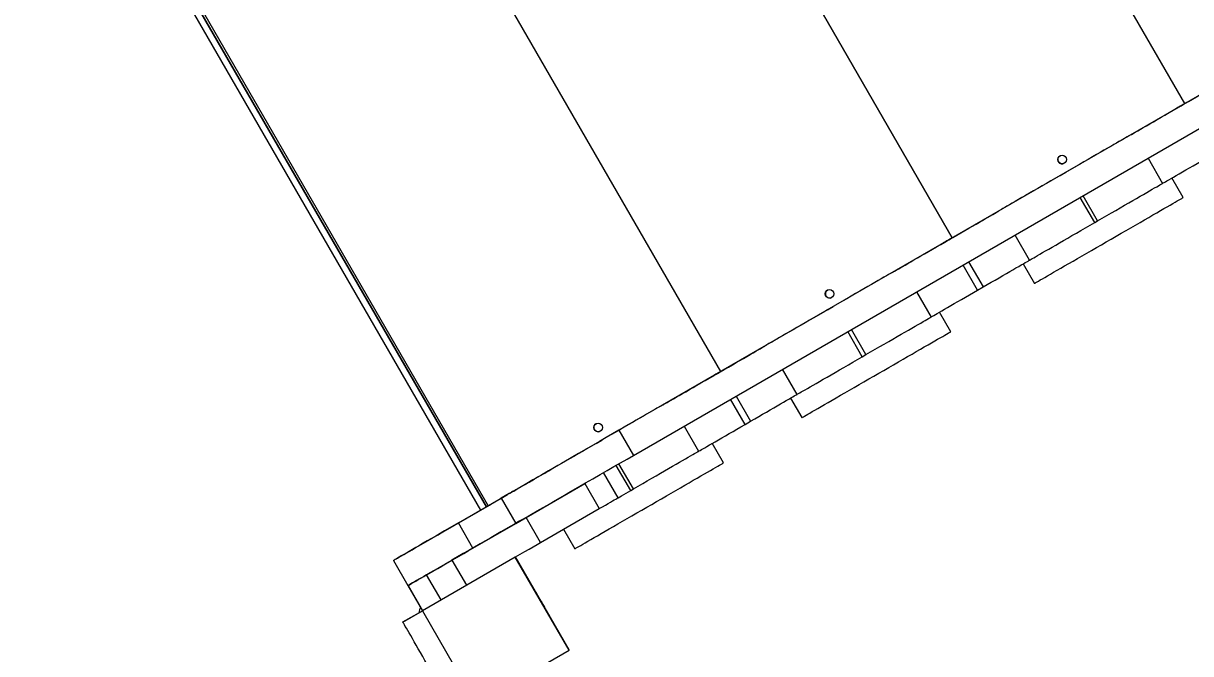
# Model space of a CAD drawing. Header units: millimetres. Extents: x -12977 to 11786, y -11805 to 10558.
# Drawn here: x 4321 to 5408, y 3033 to 3620 of the extents above; entities that cross this region are included whole.
import ezdxf

# ---------------------------------------------------------------- set-up
doc = ezdxf.new("R2010")
doc.units = ezdxf.units.MM
for name, color, linetype in [('DIKOM_ОБЪЕКТ', 7, 'Continuous'), ('DIKOM_РАЗМЕР_ЗОНА', 7, 'Continuous'), ('DIKOM_РАЗМЕР_ОБЪЕКТА', 7, 'Continuous')]:
    doc.layers.add(name, color=color, linetype=linetype)
doc.styles.add('style1', font='arial.ttf', dxfattribs={"width": 0.8})
doc.dimstyles.new('1-50', dxfattribs={"dimtxt": 300, "dimasz": 200, "dimexe": 100, "dimexo": 0, "dimgap": 100, "dimtad": 1, "dimtxsty": 'style1', "dimcen": 200, "dimclrd": 7, "dimclre": 7, "dimclrt": 7, "dimadec": 1, "dimazin": 2, "dimtfac": 1, "dimtmove": 0, "dimatfit": 2, "dimfxl": 0, "dimlwd": 25, "dimlwe": 18, "dimarcsym": 0})

# ---------------------------------------------------------------- blocks, each defined once
blk = doc.blocks.new('*D10')
at = {"layer": 'Defpoints', "color": 0, "transparency": 16777216}
for p in [(4270.3, 8458.2), (2861.7, -8997.1), (10043.4, -8997.1)]:
    blk.add_point(p, dxfattribs=at)
at = {"layer": 'DIKOM_РАЗМЕР_ОБЪЕКТА', "color": 7, "lineweight": 18, "transparency": 16777216}
for p, q in [((4270.3, 8458.2), (10143.4, 8458.2)), ((2861.7, -8997.1), (10143.4, -8997.1))]:
    blk.add_line(p, q, dxfattribs=at)
at = {"layer": 'DIKOM_РАЗМЕР_ОБЪЕКТА', "color": 7, "lineweight": 25, "transparency": 16777216}
blk.add_line((10043.4, 8258.2), (10043.4, -8797.1), dxfattribs=at)
at = {"layer": 'DIKOM_РАЗМЕР_ОБЪЕКТА', "color": 7, "transparency": 16777216}
for points in [[(10010, 8258.2), (10076.7, 8258.2), (10043.4, 8458.2)], [(10010, -8797.1), (10076.7, -8797.1), (10043.4, -8997.1)]]:
    blk.add_solid(points, dxfattribs=at)
at = {"layer": 'DIKOM_РАЗМЕР_ОБЪЕКТА', "color": 7, "transparency": 16777216, "insert": (9790.2, -3229.2), "char_height": 300, "attachment_point": 5, "rotation": 90, "style": 'style1'}
blk.add_mtext('17450', dxfattribs=at)
blk = doc.blocks.new('*D11')
at = {"layer": 'Defpoints', "color": 0, "transparency": 16777216}
for p in [(4304.4, 10557.6), (2504.1, -11339.7), (11686.1, -11339.7)]:
    blk.add_point(p, dxfattribs=at)
at = {"layer": 'DIKOM_РАЗМЕР_ЗОНА', "color": 7, "lineweight": 18, "transparency": 16777216}
for p, q in [((4304.4, 10557.6), (11786.1, 10557.6)), ((2504.1, -11339.7), (11786.1, -11339.7))]:
    blk.add_line(p, q, dxfattribs=at)
at = {"layer": 'DIKOM_РАЗМЕР_ЗОНА', "color": 7, "lineweight": 25, "transparency": 16777216}
blk.add_line((11686.1, 10357.6), (11686.1, -11139.7), dxfattribs=at)
at = {"layer": 'DIKOM_РАЗМЕР_ЗОНА', "color": 7, "transparency": 16777216}
for points in [[(11652.7, 10357.6), (11719.4, 10357.6), (11686.1, 10557.6)], [(11652.7, -11139.7), (11719.4, -11139.7), (11686.1, -11339.7)]]:
    blk.add_solid(points, dxfattribs=at)
at = {"layer": 'DIKOM_РАЗМЕР_ЗОНА', "color": 7, "transparency": 16777216, "insert": (11432.9, -3192), "char_height": 300, "attachment_point": 5, "rotation": 90, "style": 'style1'}
blk.add_mtext('21900', dxfattribs=at)

msp = doc.modelspace()

# ---------------------------------------------------------------- linework, layer by layer
at = {"layer": 'DIKOM_ОБЪЕКТ', "color": 7, "linetype": 'Continuous', "lineweight": 15}
for p, q in [((5402.968, 3545.175), (5106.968, 4057.862)), ((5402.969, 3545.176), (5106.969, 4057.862)), ((5186.449, 3420.167), (4890.449, 3932.854)), ((5186.45, 3420.168), (4890.451, 3932.855)), ((4890.462, 3932.861), (5186.461, 3420.175)), ((4970.796, 3295.66), (4674.796, 3808.346)), ((4970.797, 3295.661), (4674.798, 3808.347)), ((4747.349, 3166.652), (4451.349, 3679.339)), ((4752.546, 3169.653), (4456.546, 3682.339)), ((4456.546, 3682.339), (4752.545, 3169.653)), ((4458.29, 3683.346), (4754.29, 3170.659)), ((5480.524, 3589.952), (4875.964, 3240.908)), ((4889.464, 3217.525), (5494.024, 3566.569)), ((5396.032, 3541.171), (5398.63, 3542.671)), ((5349.245, 3514.158), (5349.264, 3514.169)), ((5368.82, 3494.282), (5382.32, 3470.9)), ((5286.887, 3478.155), (5292.083, 3481.155)), ((5401.491, 3457.72), (5390.991, 3475.906)), ((5319.105, 3434.403), (5305.605, 3457.785)), ((5321.703, 3435.903), (5308.203, 3459.285)), ((5229.735, 3445.158), (5229.734, 3445.158)), ((5319.105, 3434.403), (5321.703, 3435.903)), ((5179.508, 3416.16), (5182.972, 3418.16)), ((5258.46, 3399.389), (5244.96, 3422.772)), ((5258.479, 3399.4), (5244.979, 3422.782)), ((5209.96, 3371.387), (5196.46, 3394.77)), ((5201.656, 3397.77), (5215.156, 3374.387)), ((5252.427, 3395.906), (5262.927, 3377.72)), ((5258.46, 3399.389), (5258.479, 3399.4)), ((5132.726, 3389.15), (5132.74, 3389.158)), ((5209.96, 3371.387), (5215.156, 3374.387)), ((5153.162, 3369.771), (5166.662, 3346.389)), ((5070.368, 3353.147), (5075.564, 3356.147)), ((5184.967, 3332.709), (5174.467, 3350.896)), ((5102.581, 3309.392), (5089.081, 3332.775)), ((5106.045, 3311.392), (5092.545, 3334.774)), ((5013.215, 3320.15), (5013.214, 3320.15)), ((5102.581, 3309.392), (5106.045, 3311.392)), ((5041.941, 3274.381), (5028.441, 3297.764)), ((5041.955, 3274.39), (5028.455, 3297.772)), ((4963.854, 3291.652), (4966.453, 3293.152)), ((4985.137, 3272.762), (4998.636, 3249.379)), ((5041.941, 3274.381), (5041.955, 3274.39)), ((4917.077, 3264.645), (4917.086, 3264.65)), ((4993.44, 3246.379), (4979.94, 3269.762)), ((5035.903, 3270.895), (5046.403, 3252.709)), ((4875.964, 3240.908), (4889.464, 3217.525)), ((4936.642, 3244.764), (4950.142, 3221.381)), ((4993.44, 3246.379), (4998.636, 3249.379)), ((4854.719, 3228.643), (4859.915, 3231.643)), ((4973.453, 3210.591), (4962.953, 3228.777)), ((4886.927, 3184.884), (4873.427, 3208.266)), ((4889.525, 3186.384), (4876.026, 3209.766)), ((4875.176, 3178.099), (4861.676, 3201.481)), ((4788.54, 3190.434), (4772.289, 3181.051)), ((4789.545, 3159.836), (4844.199, 3191.391)), ((4797.567, 3195.646), (4797.566, 3195.645)), ((4844.199, 3191.391), (4857.699, 3168.008)), ((4886.927, 3184.884), (4889.525, 3186.384)), ((4726.533, 3154.634), (4766.388, 3177.644)), ((4766.388, 3177.644), (4779.888, 3154.261)), ((4691.915, 3134.647), (4755.336, 3171.264)), ((4803.045, 3136.454), (4857.699, 3168.008)), ((4740.033, 3131.251), (4726.533, 3154.634)), ((4740.033, 3131.251), (4779.888, 3154.261)), ((4803.045, 3136.454), (4789.545, 3159.836)), ((4824.389, 3148.777), (4834.889, 3130.591)), ((4779.495, 3122.857), (4692.893, 3072.857)), ((4779.495, 3122.857), (4779.506, 3122.864)), ((4829.495, 3036.255), (4779.495, 3122.857)), ((4829.606, 3036.322), (4779.608, 3122.922)), ((4665.916, 3119.636), (4665.932, 3119.646)), ((4665.916, 3119.636), (4679.416, 3096.254)), ((4696.871, 3106.331), (4720.413, 3119.923)), ((4720.413, 3119.923), (4733.913, 3096.54)), ((4710.371, 3082.949), (4696.871, 3106.331)), ((4679.43, 3096.262), (4692.93, 3072.88)), ((4679.564, 3096.339), (4679.552, 3096.332)), ((4679.552, 3096.332), (4693.052, 3072.95)), ((4674.716, 3062.363), (4692.902, 3072.863)), ((4674.75, 3062.384), (4692.93, 3072.88)), ((4692.893, 3072.857), (4692.93, 3072.88)), ((4692.893, 3072.857), (4742.893, 2986.255)), ((4692.902, 3072.863), (4692.93, 3072.88)), ((4674.716, 3062.363), (4674.75, 3062.384)), ((4742.893, 2986.255), (4829.495, 3036.255)), ((4829.495, 3036.255), (4829.606, 3036.322))]:
    msp.add_line(p, q, dxfattribs=at)
at = {"layer": 'DIKOM_ОБЪЕКТ', "color": 7, "linetype": 'Continuous', "lineweight": 15, "flags": 128}
for points in [[(5398.63, 3542.671), (5402.492, 3544.901), (5406.328, 3547.115), (5410.11, 3549.299), (5413.815, 3551.438), (5417.415, 3553.517), (5420.888, 3555.521), (5424.208, 3557.438), (5427.353, 3559.254), (5430.303, 3560.957), (5433.036, 3562.535), (5435.533, 3563.977), (5437.779, 3565.274), (5439.757, 3566.416), (5441.455, 3567.396), (5442.859, 3568.207), (5443.962, 3568.843), (5444.755, 3569.301), (5445.233, 3569.577), (5445.392, 3569.669)], [(5404.782, 3546.223), (5404.628, 3546.134), (5404.18, 3545.875), (5403.478, 3545.47), (5402.584, 3544.953), (5401.577, 3544.372), (5400.547, 3543.777), (5399.586, 3543.222), (5398.779, 3542.756), (5398.197, 3542.42), (5397.893, 3542.245), (5397.893, 3542.245), (5398.197, 3542.421), (5398.779, 3542.756), (5399.586, 3543.223), (5400.548, 3543.778), (5401.577, 3544.372), (5402.584, 3544.953), (5403.478, 3545.47), (5404.18, 3545.875), (5404.629, 3546.134), (5404.782, 3546.223)], [(5349.264, 3514.169), (5349.423, 3514.261), (5349.902, 3514.537), (5350.695, 3514.996), (5351.798, 3515.632), (5353.204, 3516.444), (5354.902, 3517.424), (5356.88, 3518.566), (5359.126, 3519.863), (5361.625, 3521.306), (5364.358, 3522.884), (5367.308, 3524.587), (5370.453, 3526.403), (5373.774, 3528.32), (5377.246, 3530.325), (5380.847, 3532.404), (5384.552, 3534.543), (5388.335, 3536.727), (5392.17, 3538.941), (5396.032, 3541.171)], [(5400.891, 3543.976), (5400.737, 3543.887), (5400.289, 3543.629), (5399.587, 3543.223), (5398.693, 3542.707), (5397.686, 3542.126), (5396.656, 3541.531), (5395.695, 3540.976), (5394.888, 3540.51), (5394.306, 3540.174), (5394.002, 3539.999), (5394.002, 3539.999), (5394.306, 3540.174), (5394.888, 3540.51), (5395.696, 3540.977), (5396.657, 3541.532), (5397.686, 3542.126), (5398.693, 3542.707), (5399.587, 3543.223), (5400.29, 3543.629), (5400.738, 3543.888), (5400.891, 3543.976)], [(5349.245, 3514.158), (5349.085, 3514.065), (5348.606, 3513.789), (5347.811, 3513.33), (5346.704, 3512.691), (5345.292, 3511.876), (5343.583, 3510.889), (5341.585, 3509.735), (5339.311, 3508.422), (5336.772, 3506.957), (5333.984, 3505.347), (5330.961, 3503.602), (5327.721, 3501.731), (5324.282, 3499.745), (5320.663, 3497.656), (5316.883, 3495.474), (5312.966, 3493.212), (5308.931, 3490.882), (5304.802, 3488.499), (5300.602, 3486.074), (5296.355, 3483.621), (5292.083, 3481.155)], [(5382.32, 3470.9), (5382.485, 3470.995), (5382.977, 3471.28), (5383.795, 3471.752), (5384.93, 3472.407), (5386.376, 3473.242), (5388.12, 3474.248), (5390.149, 3475.42), (5392.449, 3476.748), (5395, 3478.221), (5397.785, 3479.829), (5400.782, 3481.559), (5403.968, 3483.398), (5407.318, 3485.333), (5410.809, 3487.348), (5414.411, 3489.428), (5418.099, 3491.557), (5421.844, 3493.719), (5425.618, 3495.898)], [(5286.887, 3478.155), (5282.616, 3475.689), (5278.368, 3473.237), (5274.168, 3470.812), (5270.04, 3468.428), (5266.005, 3466.099), (5262.088, 3463.837), (5258.309, 3461.656), (5254.69, 3459.566), (5251.251, 3457.581), (5248.011, 3455.71), (5244.989, 3453.965), (5242.201, 3452.356), (5239.663, 3450.891), (5237.389, 3449.578), (5235.392, 3448.425), (5233.683, 3447.438), (5232.272, 3446.623), (5231.166, 3445.984), (5230.371, 3445.526), (5229.893, 3445.25), (5229.734, 3445.158)], [(5321.703, 3435.903), (5326.028, 3438.4), (5330.33, 3440.884), (5334.589, 3443.343), (5338.782, 3445.763), (5342.888, 3448.134), (5346.886, 3450.442), (5350.755, 3452.676), (5354.477, 3454.825), (5358.031, 3456.877), (5361.401, 3458.822), (5364.568, 3460.651), (5367.516, 3462.353), (5370.231, 3463.921), (5372.699, 3465.346), (5374.907, 3466.62), (5376.844, 3467.739), (5378.5, 3468.694), (5379.866, 3469.483), (5380.936, 3470.101), (5381.704, 3470.544), (5382.166, 3470.811), (5382.32, 3470.9)], [(5262.927, 3377.72), (5263.081, 3377.809), (5263.544, 3378.076), (5264.314, 3378.521), (5265.387, 3379.14), (5266.759, 3379.932), (5268.422, 3380.893), (5270.371, 3382.018), (5272.596, 3383.302), (5275.087, 3384.741), (5277.833, 3386.326), (5280.822, 3388.052), (5284.041, 3389.91), (5287.475, 3391.893), (5291.108, 3393.99), (5294.925, 3396.194), (5298.909, 3398.494), (5303.041, 3400.88), (5307.304, 3403.341), (5311.678, 3405.866), (5316.143, 3408.444), (5320.68, 3411.064), (5325.269, 3413.713), (5329.889, 3416.38), (5334.519, 3419.054), (5339.139, 3421.721), (5343.728, 3424.37), (5348.265, 3426.99), (5352.731, 3429.568), (5357.105, 3432.093), (5361.368, 3434.555), (5365.5, 3436.941), (5369.484, 3439.241), (5373.302, 3441.445), (5376.936, 3443.543), (5380.37, 3445.526), (5383.589, 3447.384), (5386.578, 3449.11), (5389.325, 3450.696), (5391.817, 3452.134), (5394.042, 3453.419), (5395.991, 3454.545), (5397.656, 3455.506), (5399.028, 3456.298), (5400.102, 3456.918), (5400.872, 3457.363), (5401.336, 3457.63), (5401.491, 3457.72)], [(5182.972, 3418.16), (5186.834, 3420.39), (5190.67, 3422.604), (5194.453, 3424.788), (5198.157, 3426.927), (5201.758, 3429.006), (5205.23, 3431.011), (5208.55, 3432.928), (5211.696, 3434.744), (5214.645, 3436.446), (5217.378, 3438.024), (5219.876, 3439.466), (5222.121, 3440.763), (5224.1, 3441.905), (5225.797, 3442.885), (5227.202, 3443.696), (5228.304, 3444.333), (5229.097, 3444.79), (5229.575, 3445.066), (5229.735, 3445.158)], [(5258.479, 3399.4), (5258.633, 3399.49), (5259.096, 3399.757), (5259.865, 3400.201), (5260.936, 3400.819), (5262.302, 3401.608), (5263.959, 3402.564), (5265.896, 3403.683), (5268.105, 3404.958), (5270.573, 3406.383), (5273.288, 3407.951), (5276.238, 3409.653), (5279.405, 3411.482), (5282.775, 3413.428), (5286.33, 3415.48), (5290.051, 3417.629), (5293.921, 3419.863), (5297.92, 3422.172), (5302.026, 3424.542), (5306.219, 3426.963), (5310.477, 3429.422), (5314.78, 3431.906), (5319.105, 3434.403)], [(5132.74, 3389.158), (5132.9, 3389.251), (5133.378, 3389.527), (5134.171, 3389.985), (5135.275, 3390.622), (5136.68, 3391.433), (5138.378, 3392.414), (5140.356, 3393.556), (5142.603, 3394.853), (5145.101, 3396.295), (5147.834, 3397.873), (5150.784, 3399.576), (5153.93, 3401.392), (5157.25, 3403.31), (5160.723, 3405.314), (5164.324, 3407.393), (5168.028, 3409.532), (5171.811, 3411.716), (5175.646, 3413.931), (5179.508, 3416.16)], [(5184.682, 3419.147), (5184.528, 3419.058), (5184.08, 3418.8), (5183.378, 3418.394), (5182.483, 3417.878), (5181.477, 3417.297), (5180.447, 3416.702), (5179.486, 3416.147), (5178.678, 3415.681), (5178.097, 3415.345), (5177.793, 3415.17), (5177.793, 3415.17), (5178.097, 3415.345), (5178.679, 3415.681), (5179.486, 3416.147), (5180.447, 3416.702), (5181.477, 3417.297), (5182.484, 3417.878), (5183.378, 3418.394), (5184.08, 3418.8), (5184.528, 3419.058), (5184.682, 3419.147)], [(5189.05, 3421.669), (5188.896, 3421.58), (5188.447, 3421.321), (5187.745, 3420.916), (5186.851, 3420.399), (5185.844, 3419.818), (5184.814, 3419.224), (5183.853, 3418.669), (5183.046, 3418.202), (5182.464, 3417.867), (5182.16, 3417.691), (5182.16, 3417.691), (5182.465, 3417.867), (5183.046, 3418.203), (5183.854, 3418.669), (5184.815, 3419.224), (5185.845, 3419.818), (5186.851, 3420.399), (5187.746, 3420.916), (5188.448, 3421.321), (5188.896, 3421.58), (5189.05, 3421.669)], [(5215.156, 3374.387), (5218.93, 3376.566), (5222.675, 3378.728), (5226.363, 3380.858), (5229.966, 3382.938), (5233.456, 3384.953), (5236.807, 3386.888), (5239.993, 3388.727), (5242.99, 3390.457), (5245.775, 3392.065), (5248.328, 3393.539), (5250.627, 3394.867), (5252.657, 3396.039), (5254.402, 3397.046), (5255.848, 3397.881), (5256.984, 3398.537), (5257.802, 3399.009), (5258.295, 3399.294), (5258.46, 3399.389)], [(5132.726, 3389.15), (5132.565, 3389.057), (5132.086, 3388.781), (5131.292, 3388.322), (5130.185, 3387.683), (5128.773, 3386.868), (5127.063, 3385.881), (5125.066, 3384.727), (5122.791, 3383.414), (5120.253, 3381.949), (5117.465, 3380.339), (5114.442, 3378.594), (5111.202, 3376.723), (5107.763, 3374.737), (5104.143, 3372.648), (5100.364, 3370.466), (5096.446, 3368.204), (5092.412, 3365.874), (5088.283, 3363.49), (5084.083, 3361.066), (5079.835, 3358.613), (5075.564, 3356.147)], [(5166.662, 3346.389), (5166.826, 3346.484), (5167.319, 3346.769), (5168.136, 3347.241), (5169.272, 3347.896), (5170.717, 3348.731), (5172.461, 3349.737), (5174.491, 3350.909), (5176.79, 3352.237), (5179.342, 3353.71), (5182.127, 3355.318), (5185.124, 3357.048), (5188.31, 3358.888), (5191.66, 3360.822), (5195.15, 3362.837), (5198.753, 3364.917), (5202.441, 3367.046), (5206.186, 3369.208), (5209.96, 3371.387)], [(5070.368, 3353.147), (5066.096, 3350.681), (5061.849, 3348.229), (5057.649, 3345.804), (5053.52, 3343.42), (5049.486, 3341.091), (5045.568, 3338.829), (5041.789, 3336.648), (5038.17, 3334.558), (5034.731, 3332.573), (5031.492, 3330.702), (5028.469, 3328.957), (5025.682, 3327.348), (5023.144, 3325.882), (5020.87, 3324.57), (5018.873, 3323.417), (5017.164, 3322.43), (5015.752, 3321.615), (5014.646, 3320.977), (5013.852, 3320.518), (5013.374, 3320.242), (5013.214, 3320.15)], [(5106.045, 3311.392), (5110.37, 3313.889), (5114.672, 3316.373), (5118.931, 3318.832), (5123.124, 3321.253), (5127.23, 3323.623), (5131.228, 3325.932), (5135.097, 3328.166), (5138.819, 3330.314), (5142.373, 3332.367), (5145.743, 3334.312), (5148.91, 3336.14), (5151.859, 3337.843), (5154.574, 3339.41), (5157.041, 3340.835), (5159.249, 3342.11), (5161.186, 3343.228), (5162.842, 3344.184), (5164.208, 3344.973), (5165.278, 3345.59), (5166.046, 3346.034), (5166.508, 3346.301), (5166.662, 3346.389)], [(5046.403, 3252.709), (5046.557, 3252.798), (5047.02, 3253.066), (5047.79, 3253.51), (5048.863, 3254.13), (5050.235, 3254.921), (5051.898, 3255.882), (5053.847, 3257.007), (5056.072, 3258.292), (5058.563, 3259.73), (5061.309, 3261.316), (5064.298, 3263.041), (5067.517, 3264.899), (5070.951, 3266.882), (5074.584, 3268.98), (5078.401, 3271.183), (5082.385, 3273.483), (5086.517, 3275.869), (5090.78, 3278.33), (5095.154, 3280.856), (5099.619, 3283.434), (5104.156, 3286.053), (5108.745, 3288.703), (5113.365, 3291.37), (5117.995, 3294.043), (5122.615, 3296.71), (5127.204, 3299.359), (5131.741, 3301.979), (5136.207, 3304.557), (5140.581, 3307.083), (5144.844, 3309.544), (5148.976, 3311.93), (5152.96, 3314.23), (5156.777, 3316.434), (5160.411, 3318.532), (5163.846, 3320.515), (5167.065, 3322.373), (5170.054, 3324.099), (5172.801, 3325.685), (5175.293, 3327.124), (5177.518, 3328.409), (5179.467, 3329.534), (5181.132, 3330.495), (5182.504, 3331.287), (5183.578, 3331.907), (5184.348, 3332.352), (5184.812, 3332.62), (5184.967, 3332.709)], [(4966.453, 3293.152), (4970.314, 3295.382), (4974.15, 3297.596), (4977.933, 3299.78), (4981.637, 3301.919), (4985.238, 3303.998), (4988.71, 3306.002), (4992.03, 3307.919), (4995.176, 3309.735), (4998.125, 3311.438), (5000.858, 3313.016), (5003.356, 3314.458), (5005.601, 3315.755), (5007.58, 3316.897), (5009.277, 3317.877), (5010.682, 3318.688), (5011.784, 3319.324), (5012.577, 3319.782), (5013.055, 3320.058), (5013.215, 3320.15)], [(5041.955, 3274.39), (5042.11, 3274.479), (5042.573, 3274.746), (5043.341, 3275.19), (5044.412, 3275.808), (5045.779, 3276.597), (5047.435, 3277.554), (5049.372, 3278.672), (5051.581, 3279.947), (5054.049, 3281.372), (5056.765, 3282.94), (5059.714, 3284.643), (5062.881, 3286.472), (5066.251, 3288.417), (5069.806, 3290.469), (5073.528, 3292.618), (5077.397, 3294.853), (5081.396, 3297.161), (5085.502, 3299.532), (5089.695, 3301.952), (5093.954, 3304.411), (5098.256, 3306.896), (5102.581, 3309.392)], [(4968.584, 3294.383), (4968.43, 3294.294), (4967.982, 3294.035), (4967.28, 3293.63), (4966.385, 3293.113), (4965.379, 3292.532), (4964.349, 3291.938), (4963.388, 3291.383), (4962.58, 3290.916), (4961.999, 3290.581), (4961.695, 3290.405), (4961.695, 3290.405), (4961.999, 3290.581), (4962.581, 3290.917), (4963.388, 3291.383), (4964.349, 3291.938), (4965.379, 3292.532), (4966.386, 3293.113), (4967.28, 3293.63), (4967.982, 3294.035), (4968.43, 3294.294), (4968.584, 3294.383)], [(4972.505, 3296.646), (4972.351, 3296.557), (4971.903, 3296.299), (4971.2, 3295.893), (4970.306, 3295.377), (4969.299, 3294.795), (4968.27, 3294.201), (4967.309, 3293.646), (4966.501, 3293.18), (4965.92, 3292.844), (4965.615, 3292.668), (4965.615, 3292.668), (4965.92, 3292.844), (4966.502, 3293.18), (4967.309, 3293.646), (4968.27, 3294.201), (4969.3, 3294.796), (4970.307, 3295.377), (4971.201, 3295.893), (4971.903, 3296.299), (4972.351, 3296.557), (4972.505, 3296.646)], [(4917.086, 3264.65), (4917.246, 3264.743), (4917.724, 3265.019), (4918.518, 3265.477), (4919.621, 3266.114), (4921.026, 3266.925), (4922.724, 3267.905), (4924.703, 3269.048), (4926.949, 3270.344), (4929.447, 3271.787), (4932.18, 3273.365), (4935.13, 3275.068), (4938.276, 3276.884), (4941.596, 3278.801), (4945.069, 3280.806), (4948.67, 3282.885), (4952.374, 3285.024), (4956.157, 3287.208), (4959.993, 3289.423), (4963.854, 3291.652)], [(4998.636, 3249.379), (5002.41, 3251.558), (5006.156, 3253.721), (5009.844, 3255.85), (5013.447, 3257.93), (5016.937, 3259.945), (5020.288, 3261.88), (5023.474, 3263.719), (5026.471, 3265.449), (5029.256, 3267.058), (5031.808, 3268.531), (5034.108, 3269.859), (5036.138, 3271.031), (5037.882, 3272.038), (5039.328, 3272.873), (5040.465, 3273.529), (5041.282, 3274.001), (5041.776, 3274.286), (5041.941, 3274.381)], [(4917.077, 3264.645), (4916.917, 3264.552), (4916.438, 3264.276), (4915.643, 3263.817), (4914.537, 3263.178), (4913.125, 3262.363), (4911.415, 3261.376), (4909.417, 3260.223), (4907.143, 3258.909), (4904.605, 3257.444), (4901.816, 3255.834), (4898.794, 3254.089), (4895.554, 3252.218), (4892.114, 3250.232), (4888.495, 3248.143), (4884.716, 3245.961), (4880.798, 3243.699), (4876.763, 3241.369), (4872.634, 3238.986), (4868.434, 3236.561), (4864.187, 3234.108), (4859.915, 3231.643)], [(4875.964, 3240.908), (4870.123, 3237.535), (4864.092, 3234.053), (4857.881, 3230.468), (4851.503, 3226.785), (4844.97, 3223.013), (4838.292, 3219.158), (4831.482, 3215.226), (4824.553, 3211.226), (4817.518, 3207.164), (4810.389, 3203.048), (4803.179, 3198.885), (4795.902, 3194.684), (4788.571, 3190.451), (4781.199, 3186.195), (4773.8, 3181.924), (4766.388, 3177.644)], [(4950.142, 3221.381), (4950.307, 3221.476), (4950.799, 3221.761), (4951.617, 3222.233), (4952.752, 3222.888), (4954.198, 3223.723), (4955.942, 3224.73), (4957.971, 3225.901), (4960.271, 3227.229), (4962.823, 3228.702), (4965.608, 3230.31), (4968.604, 3232.04), (4971.79, 3233.88), (4975.141, 3235.814), (4978.631, 3237.829), (4982.233, 3239.909), (4985.921, 3242.038), (4989.666, 3244.201), (4993.44, 3246.379)], [(4854.719, 3228.643), (4850.448, 3226.176), (4846.2, 3223.724), (4842.001, 3221.299), (4837.872, 3218.916), (4833.837, 3216.586), (4829.92, 3214.324), (4826.141, 3212.143), (4822.522, 3210.053), (4819.083, 3208.068), (4815.843, 3206.197), (4812.821, 3204.453), (4810.033, 3202.843), (4807.495, 3201.378), (4805.221, 3200.065), (4803.224, 3198.912), (4801.515, 3197.925), (4800.104, 3197.11), (4798.998, 3196.472), (4798.203, 3196.013), (4797.725, 3195.737), (4797.566, 3195.645)], [(4889.525, 3186.384), (4893.85, 3188.881), (4898.153, 3191.365), (4902.411, 3193.824), (4906.604, 3196.245), (4910.71, 3198.615), (4914.708, 3200.923), (4918.578, 3203.158), (4922.299, 3205.306), (4925.854, 3207.358), (4929.223, 3209.304), (4932.39, 3211.132), (4935.339, 3212.834), (4938.054, 3214.402), (4940.522, 3215.827), (4942.729, 3217.101), (4944.666, 3218.22), (4946.322, 3219.176), (4947.688, 3219.964), (4948.758, 3220.582), (4949.526, 3221.026), (4949.989, 3221.293), (4950.142, 3221.381)], [(4779.888, 3154.261), (4787.3, 3158.541), (4794.699, 3162.813), (4802.071, 3167.069), (4809.402, 3171.301), (4816.679, 3175.503), (4823.889, 3179.665), (4831.018, 3183.781), (4838.053, 3187.843), (4844.982, 3191.843), (4851.792, 3195.775), (4858.47, 3199.63), (4865.003, 3203.403), (4871.381, 3207.085), (4877.592, 3210.671), (4883.623, 3214.153), (4889.464, 3217.525)], [(4834.889, 3130.591), (4835.043, 3130.68), (4835.506, 3130.948), (4836.276, 3131.392), (4837.349, 3132.012), (4838.721, 3132.804), (4840.384, 3133.764), (4842.333, 3134.889), (4844.558, 3136.174), (4847.049, 3137.612), (4849.795, 3139.197), (4852.784, 3140.923), (4856.003, 3142.781), (4859.437, 3144.764), (4863.07, 3146.862), (4866.887, 3149.065), (4870.871, 3151.365), (4875.003, 3153.751), (4879.266, 3156.212), (4883.639, 3158.737), (4888.105, 3161.316), (4892.642, 3163.935), (4897.231, 3166.584), (4901.851, 3169.252), (4906.481, 3171.925), (4911.101, 3174.592), (4915.69, 3177.242), (4920.227, 3179.861), (4924.692, 3182.439), (4929.067, 3184.965), (4933.329, 3187.426), (4937.462, 3189.812), (4941.446, 3192.112), (4945.263, 3194.316), (4948.897, 3196.414), (4952.331, 3198.397), (4955.55, 3200.255), (4958.54, 3201.981), (4961.287, 3203.567), (4963.779, 3205.006), (4966.004, 3206.291), (4967.953, 3207.416), (4969.618, 3208.377), (4970.99, 3209.169), (4972.064, 3209.789), (4972.834, 3210.234), (4973.298, 3210.502), (4973.453, 3210.591)], [(4813.008, 3204.56), (4812.854, 3204.471), (4812.406, 3204.212), (4811.703, 3203.807), (4810.809, 3203.291), (4809.803, 3202.709), (4808.773, 3202.115), (4807.812, 3201.56), (4807.004, 3201.094), (4806.423, 3200.758), (4806.119, 3200.582), (4806.119, 3200.582), (4806.423, 3200.758), (4807.005, 3201.094), (4807.812, 3201.56), (4808.773, 3202.115), (4809.803, 3202.71), (4810.81, 3203.291), (4811.704, 3203.807), (4812.406, 3204.213), (4812.854, 3204.471), (4813.008, 3204.56)], [(4781.244, 3186.221), (4781.09, 3186.133), (4780.642, 3185.874), (4779.94, 3185.468), (4779.045, 3184.952), (4778.039, 3184.371), (4777.009, 3183.776), (4776.048, 3183.221), (4775.241, 3182.755), (4774.659, 3182.42), (4774.355, 3182.244), (4774.355, 3182.244), (4774.659, 3182.42), (4775.241, 3182.756), (4776.048, 3183.222), (4777.009, 3183.777), (4778.039, 3184.371), (4779.046, 3184.952), (4779.94, 3185.469), (4780.642, 3185.874), (4781.09, 3186.133), (4781.244, 3186.221)], [(4788.54, 3190.434), (4790.555, 3191.597), (4792.35, 3192.634), (4793.905, 3193.532), (4795.203, 3194.281), (4796.228, 3194.873), (4796.969, 3195.3), (4797.417, 3195.559), (4797.567, 3195.646)], [(4755.336, 3171.264), (4757.642, 3172.595), (4759.929, 3173.916), (4762.18, 3175.215), (4764.378, 3176.484), (4766.503, 3177.711), (4768.541, 3178.888), (4770.474, 3180.004), (4772.289, 3181.051)], [(4771.32, 3180.492), (4771.166, 3180.403), (4770.718, 3180.145), (4770.016, 3179.739), (4769.122, 3179.223), (4768.115, 3178.642), (4767.085, 3178.047), (4766.124, 3177.492), (4765.317, 3177.026), (4764.735, 3176.69), (4764.431, 3176.515), (4764.431, 3176.515), (4764.735, 3176.69), (4765.317, 3177.026), (4766.124, 3177.492), (4767.086, 3178.047), (4768.115, 3178.642), (4769.122, 3179.223), (4770.016, 3179.739), (4770.718, 3180.145), (4771.166, 3180.403), (4771.32, 3180.492)], [(4857.699, 3168.008), (4860.712, 3169.748), (4863.464, 3171.337), (4865.944, 3172.769), (4868.145, 3174.039), (4870.057, 3175.143), (4871.674, 3176.077), (4872.99, 3176.837), (4874, 3177.42), (4874.701, 3177.825), (4875.09, 3178.049), (4875.176, 3178.099)], [(4875.175, 3178.099), (4878.3, 3179.903), (4882.603, 3182.387), (4886.927, 3184.884)], [(4726.533, 3154.634), (4722.209, 3152.137), (4717.906, 3149.653), (4713.647, 3147.194), (4709.454, 3144.773), (4705.348, 3142.403), (4701.35, 3140.094), (4697.481, 3137.86), (4693.759, 3135.712), (4690.205, 3133.66), (4686.835, 3131.714), (4683.668, 3129.886), (4680.72, 3128.183), (4678.005, 3126.616), (4675.537, 3125.191), (4673.329, 3123.916), (4671.392, 3122.798), (4669.736, 3121.842), (4668.37, 3121.053), (4667.3, 3120.436), (4666.532, 3119.992), (4666.07, 3119.725), (4665.916, 3119.636)], [(4789.545, 3159.836), (4786.201, 3157.906), (4782.607, 3155.831), (4778.777, 3153.619), (4774.725, 3151.28), (4770.468, 3148.822), (4766.02, 3146.254), (4761.399, 3143.587), (4756.623, 3140.829), (4751.71, 3137.992), (4746.677, 3135.087), (4741.545, 3132.124), (4736.332, 3129.114), (4731.059, 3126.07), (4725.746, 3123.002), (4720.413, 3119.923)], [(4712.683, 3146.637), (4712.529, 3146.549), (4712.081, 3146.29), (4711.378, 3145.884), (4710.484, 3145.368), (4709.477, 3144.787), (4708.448, 3144.192), (4707.487, 3143.637), (4706.679, 3143.171), (4706.098, 3142.836), (4705.793, 3142.66), (4705.794, 3142.66), (4706.098, 3142.836), (4706.68, 3143.172), (4707.487, 3143.638), (4708.448, 3144.193), (4709.478, 3144.787), (4710.485, 3145.368), (4711.379, 3145.885), (4712.081, 3146.29), (4712.529, 3146.549), (4712.683, 3146.637)], [(4712.696, 3146.645), (4712.542, 3146.556), (4712.094, 3146.298), (4711.391, 3145.892), (4710.497, 3145.376), (4709.49, 3144.795), (4708.461, 3144.2), (4707.499, 3143.645), (4706.692, 3143.179), (4706.111, 3142.843), (4705.806, 3142.668), (4705.806, 3142.668), (4706.111, 3142.843), (4706.693, 3143.179), (4707.5, 3143.645), (4708.461, 3144.2), (4709.491, 3144.795), (4710.498, 3145.376), (4711.392, 3145.892), (4712.094, 3146.298), (4712.542, 3146.556), (4712.696, 3146.645)], [(4665.932, 3119.646), (4666.095, 3119.741), (4666.584, 3120.022), (4667.39, 3120.488), (4668.506, 3121.132), (4669.915, 3121.946), (4671.601, 3122.919), (4673.543, 3124.04), (4675.715, 3125.295), (4678.092, 3126.667), (4680.642, 3128.139), (4683.333, 3129.693), (4686.133, 3131.309), (4689.006, 3132.968), (4691.915, 3134.647)], [(4679.416, 3096.254), (4679.57, 3096.343), (4680.032, 3096.61), (4680.8, 3097.053), (4681.87, 3097.671), (4683.236, 3098.46), (4684.892, 3099.416), (4686.829, 3100.534), (4689.037, 3101.808), (4691.505, 3103.233), (4694.22, 3104.801), (4697.168, 3106.503), (4700.335, 3108.332), (4703.705, 3110.277), (4707.259, 3112.329), (4710.981, 3114.478), (4714.85, 3116.712), (4718.848, 3119.02), (4722.954, 3121.391), (4727.147, 3123.811), (4731.406, 3126.27), (4735.708, 3128.754), (4740.033, 3131.251)], [(4779.608, 3122.922), (4783.968, 3125.44), (4788.225, 3127.898), (4792.277, 3130.237), (4796.107, 3132.448), (4799.701, 3134.523), (4803.045, 3136.454)], [(4726.171, 3123.248), (4726.017, 3123.159), (4725.569, 3122.9), (4724.867, 3122.494), (4723.972, 3121.978), (4722.966, 3121.397), (4721.936, 3120.802), (4720.975, 3120.248), (4720.167, 3119.781), (4719.586, 3119.446), (4719.281, 3119.27), (4719.282, 3119.27), (4719.586, 3119.446), (4720.168, 3119.782), (4720.975, 3120.248), (4721.936, 3120.803), (4722.966, 3121.397), (4723.973, 3121.978), (4724.867, 3122.495), (4725.569, 3122.9), (4726.017, 3123.159), (4726.171, 3123.248)], [(4696.871, 3106.331), (4694.407, 3104.908), (4691.992, 3103.514), (4689.676, 3102.177), (4687.507, 3100.925), (4685.529, 3099.783), (4683.782, 3098.774), (4682.301, 3097.919), (4681.117, 3097.236), (4680.253, 3096.737), (4679.728, 3096.434), (4679.552, 3096.332)], [(4797.798, 3091.279), (4797.89, 3091.12), (4798.163, 3090.645), (4798.611, 3089.87), (4799.221, 3088.814), (4799.975, 3087.506), (4800.855, 3085.982), (4801.836, 3084.284), (4802.89, 3082.457), (4803.99, 3080.553), (4805.104, 3078.622), (4806.204, 3076.717), (4807.258, 3074.891), (4808.239, 3073.193), (4809.119, 3071.669), (4809.874, 3070.361), (4810.484, 3069.305), (4810.932, 3068.53), (4811.206, 3068.056), (4811.298, 3067.896), (4811.206, 3068.056), (4810.932, 3068.53), (4810.485, 3069.306), (4809.875, 3070.362), (4809.12, 3071.67), (4808.24, 3073.194), (4807.26, 3074.892), (4806.206, 3076.718), (4805.106, 3078.623), (4803.991, 3080.554), (4802.892, 3082.458), (4801.837, 3084.285), (4800.857, 3085.983), (4799.977, 3087.506), (4799.222, 3088.814), (4798.612, 3089.87), (4798.164, 3090.646), (4797.89, 3091.12), (4797.798, 3091.279)], [(4802.103, 3083.951), (4802.196, 3083.791), (4802.467, 3083.321), (4802.897, 3082.577), (4803.453, 3081.613), (4804.094, 3080.502), (4804.774, 3079.326), (4805.44, 3078.171), (4806.045, 3077.124), (4806.542, 3076.262), (4806.896, 3075.65), (4807.08, 3075.332), (4807.08, 3075.331), (4806.896, 3075.65), (4806.543, 3076.262), (4806.045, 3077.124), (4805.441, 3078.171), (4804.774, 3079.326), (4804.095, 3080.503), (4803.453, 3081.614), (4802.897, 3082.577), (4802.467, 3083.321), (4802.196, 3083.791), (4802.103, 3083.951)], [(4699.713, 3019.06), (4697.534, 3022.834), (4695.371, 3026.579), (4693.242, 3030.267), (4691.162, 3033.87), (4689.147, 3037.36), (4687.213, 3040.711), (4685.374, 3043.897), (4683.644, 3046.894), (4682.036, 3049.679), (4680.562, 3052.231), (4679.235, 3054.531), (4678.063, 3056.561), (4677.057, 3058.305), (4676.222, 3059.751), (4675.567, 3060.887), (4675.095, 3061.705), (4674.81, 3062.198), (4674.716, 3062.363)]]:
    msp.add_lwpolyline(points, dxfattribs=at)
at = {"layer": 'DIKOM_ОБЪЕКТ', "color": 7, "linetype": 'Continuous', "lineweight": 15}
for centre in [(5288.714, 3493.068), (5072.195, 3368.06), (4856.542, 3243.552)]:
    msp.add_circle(centre, 4, dxfattribs=at)
for centre, radius, start, end in [((5288.716, 3493.069), 4, 121.181188, 301.181188), ((5072.197, 3368.061), 4, 121.181188, 301.181188), ((4856.544, 3243.553), 4, 121.181188, 301.181188), ((4703.871, 3069.959), 14, 154.92104, 175.150849)]:
    msp.add_arc(centre, radius, start, end, dxfattribs=at)

# ---------------------------------------------------------------- dimensions: what is measured, and where the dimension line sits
at = {"layer": 'DIKOM_РАЗМЕР_ЗОНА'}
dim = msp.add_linear_dim(base=(11686.061, -11339.718), p1=(4304.397, 10557.602), p2=(2504.073, -11339.718), angle=90, text='21900', dimstyle='1-50', dxfattribs=at)
dim.commit()
dim.dimension.update_dxf_attribs({"geometry": '*D11', "text_midpoint": (11686.061, -3191.969), "dimtype": 160})
at = {"layer": 'DIKOM_РАЗМЕР_ОБЪЕКТА'}
dim = msp.add_linear_dim(base=(10043.372, -8997.089), p1=(4270.308, 8458.216), p2=(2861.678, -8997.089), angle=90, text='17450', dimstyle='1-50', dxfattribs=at)
dim.commit()
dim.dimension.update_dxf_attribs({"geometry": '*D10', "text_midpoint": (10043.372, -3229.158), "dimtype": 160})

doc.saveas('drawing.dxf')
